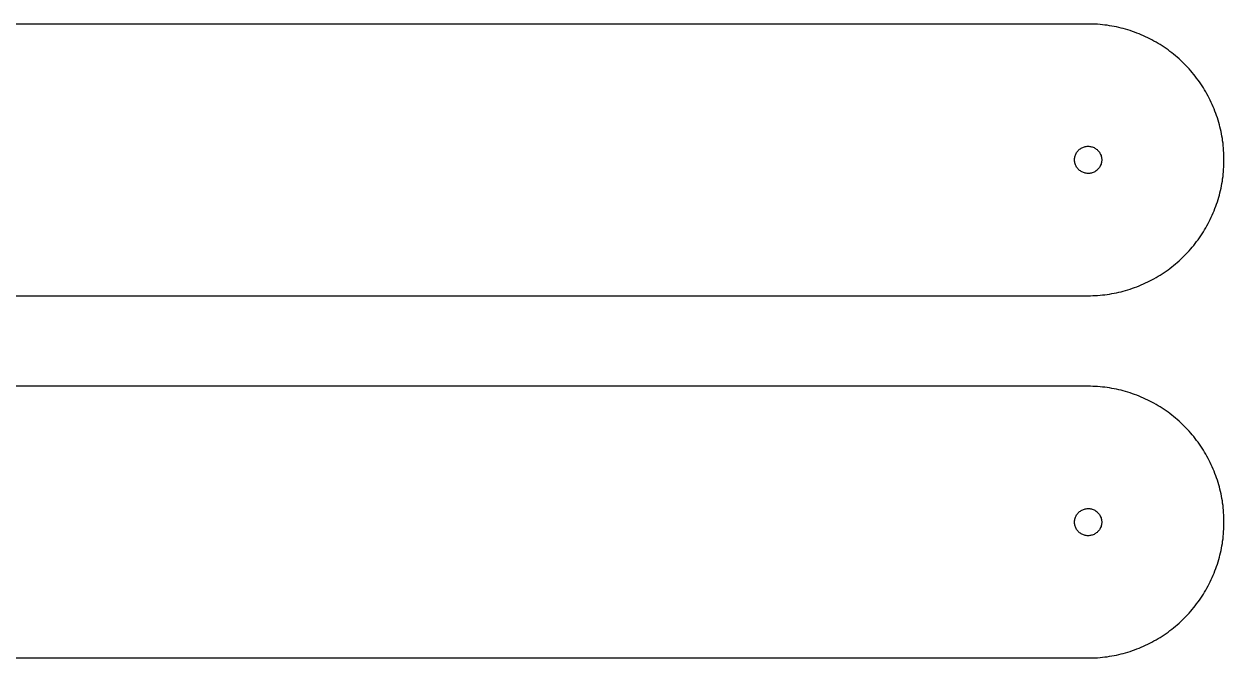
# Model space of a CAD drawing. Header units: metres. Extents: x 0 to 1060, y 0 to 220.
# Drawn here: x 927.5 to 1060, y 0 to 70 of the extents above; entities that cross this region are included whole.
import ezdxf

# ---------------------------------------------------------------- set-up
doc = ezdxf.new("R2010")
doc.units = ezdxf.units.M

msp = doc.modelspace()

# ---------------------------------------------------------------- linework, layer by layer
for p, q in [((1045, 70), (130, 70)), ((1045.26, 69.9977), (1045, 70)), ((1045.52, 69.9909), (1045.26, 69.9977)), ((1045.79, 69.9794), (1045.52, 69.9909)), ((1046.05, 69.9635), (1045.79, 69.9794)), ((1046.31, 69.9429), (1046.05, 69.9635)), ((1046.57, 69.9178), (1046.31, 69.9429)), ((1046.83, 69.8882), (1046.57, 69.9178)), ((1047.09, 69.854), (1046.83, 69.8882)), ((1047.35, 69.8153), (1047.09, 69.854)), ((1047.6, 69.7721), (1047.35, 69.8153)), ((1047.86, 69.7244), (1047.6, 69.7721)), ((1048.12, 69.6722), (1047.86, 69.7244)), ((1048.37, 69.6155), (1048.12, 69.6722)), ((1048.63, 69.5544), (1048.37, 69.6155)), ((1048.88, 69.4889), (1048.63, 69.5544)), ((1049.13, 69.4189), (1048.88, 69.4889)), ((1049.39, 69.3446), (1049.13, 69.4189)), ((1049.64, 69.2658), (1049.39, 69.3446)), ((1049.88, 69.1828), (1049.64, 69.2658)), ((1050.13, 69.0954), (1049.88, 69.1828)), ((1050.38, 69.0037), (1050.13, 69.0954)), ((1050.62, 68.9078), (1050.38, 69.0037)), ((1050.86, 68.8076), (1050.62, 68.9078)), ((1051.1, 68.7032), (1050.86, 68.8076)), ((1051.34, 68.5946), (1051.1, 68.7032)), ((1051.58, 68.4819), (1051.34, 68.5946)), ((1051.81, 68.3651), (1051.58, 68.4819)), ((1052.04, 68.2442), (1051.81, 68.3651)), ((1052.27, 68.1193), (1052.04, 68.2442)), ((1052.5, 67.9904), (1052.27, 68.1193)), ((1052.73, 67.8575), (1052.5, 67.9904)), ((1052.95, 67.7207), (1052.73, 67.8575)), ((1053.17, 67.58), (1052.95, 67.7207)), ((1053.39, 67.4356), (1053.17, 67.58)), ((1053.6, 67.2873), (1053.39, 67.4356)), ((1053.82, 67.1353), (1053.6, 67.2873)), ((1054.03, 66.9795), (1053.82, 67.1353)), ((1054.23, 66.8202), (1054.03, 66.9795)), ((1054.44, 66.6572), (1054.23, 66.8202)), ((1054.64, 66.4907), (1054.44, 66.6572)), ((1054.84, 66.3206), (1054.64, 66.4907)), ((1055.04, 66.1472), (1054.84, 66.3206)), ((1055.23, 65.9703), (1055.04, 66.1472)), ((1055.42, 65.7901), (1055.23, 65.9703)), ((1055.61, 65.6066), (1055.42, 65.7901)), ((1055.79, 65.4199), (1055.61, 65.6066)), ((1055.97, 65.23), (1055.79, 65.4199)), ((1056.15, 65.037), (1055.97, 65.23)), ((1056.32, 64.8409), (1056.15, 65.037)), ((1056.49, 64.6418), (1056.32, 64.8409)), ((1056.66, 64.4398), (1056.49, 64.6418)), ((1056.82, 64.2349), (1056.66, 64.4398)), ((1056.98, 64.0272), (1056.82, 64.2349)), ((1057.14, 63.8168), (1056.98, 64.0272)), ((1057.29, 63.6036), (1057.14, 63.8168)), ((1057.44, 63.3879), (1057.29, 63.6036)), ((1057.58, 63.1696), (1057.44, 63.3879)), ((1057.72, 62.9488), (1057.58, 63.1696)), ((1057.86, 62.7256), (1057.72, 62.9488)), ((1057.99, 62.5), (1057.86, 62.7256)), ((1058.12, 62.2721), (1057.99, 62.5)), ((1058.24, 62.0421), (1058.12, 62.2721)), ((1058.37, 61.8098), (1058.24, 62.0421)), ((1058.48, 61.5756), (1058.37, 61.8098)), ((1058.59, 61.3393), (1058.48, 61.5756)), ((1058.7, 61.101), (1058.59, 61.3393)), ((1058.81, 60.861), (1058.7, 61.101)), ((1058.91, 60.6191), (1058.81, 60.861)), ((1059, 60.3755), (1058.91, 60.6191)), ((1059.1, 60.1303), (1059, 60.3755)), ((1059.18, 59.8835), (1059.1, 60.1303)), ((1059.27, 59.6353), (1059.18, 59.8835)), ((1059.34, 59.3856), (1059.27, 59.6353)), ((1059.42, 59.1346), (1059.34, 59.3856)), ((1059.49, 58.8823), (1059.42, 59.1346)), ((1059.55, 58.6288), (1059.49, 58.8823)), ((1059.62, 58.3743), (1059.55, 58.6288)), ((1059.67, 58.1187), (1059.62, 58.3743)), ((1059.72, 57.8621), (1059.67, 58.1187)), ((1059.77, 57.6047), (1059.72, 57.8621)), ((1059.82, 57.3465), (1059.77, 57.6047)), ((1059.85, 57.0876), (1059.82, 57.3465)), ((1059.89, 56.828), (1059.85, 57.0876)), ((1043.64, 55.6252), (1043.68, 55.7139)), ((1043.68, 55.7139), (1043.73, 55.7995)), ((1043.73, 55.7995), (1043.79, 55.8817)), ((1043.79, 55.8817), (1043.85, 55.9599)), ((1043.85, 55.9599), (1043.91, 56.034)), ((1043.91, 56.034), (1043.98, 56.1036)), ((1043.98, 56.1036), (1044.06, 56.1683)), ((1044.06, 56.1683), (1044.14, 56.2279)), ((1044.14, 56.2279), (1044.22, 56.2822)), ((1044.22, 56.2822), (1044.31, 56.3308)), ((1044.31, 56.3308), (1044.4, 56.3737)), ((1044.4, 56.3737), (1044.49, 56.4105)), ((1044.49, 56.4105), (1044.58, 56.4411)), ((1044.58, 56.4411), (1044.68, 56.4655)), ((1044.68, 56.4655), (1044.78, 56.4834)), ((1044.78, 56.4834), (1044.88, 56.4949)), ((1044.88, 56.4949), (1044.98, 56.4998)), ((1044.98, 56.4998), (1045.07, 56.4982)), ((1045.07, 56.4982), (1045.17, 56.49)), ((1045.17, 56.49), (1045.27, 56.4753)), ((1045.27, 56.4753), (1045.37, 56.4541)), ((1045.37, 56.4541), (1045.46, 56.4266)), ((1045.46, 56.4266), (1045.56, 56.3928)), ((1045.56, 56.3928), (1045.65, 56.353)), ((1045.65, 56.353), (1045.74, 56.3072)), ((1045.74, 56.3072), (1045.82, 56.2557)), ((1045.82, 56.2557), (1045.9, 56.1988)), ((1045.9, 56.1988), (1045.98, 56.1366)), ((1045.98, 56.1366), (1046.05, 56.0694)), ((1046.05, 56.0694), (1046.12, 55.9975)), ((1046.12, 55.9975), (1046.18, 55.9213)), ((1046.18, 55.9213), (1046.24, 55.8411)), ((1046.24, 55.8411), (1046.29, 55.7571)), ((1046.29, 55.7571), (1046.34, 55.6699)), ((1046.34, 55.6699), (1046.38, 55.5797)), ((1059.92, 56.5679), (1059.89, 56.828)), ((1059.94, 56.3073), (1059.92, 56.5679)), ((1059.96, 56.0463), (1059.94, 56.3073)), ((1059.98, 55.785), (1059.96, 56.0463)), ((1059.99, 55.5235), (1059.98, 55.785)), ((1043.5, 55.0496), (1043.51, 55.1486)), ((1043.5, 54.9504), (1043.5, 55.0496)), ((1043.51, 54.8514), (1043.5, 54.9504)), ((1043.51, 55.1486), (1043.52, 55.2469)), ((1043.52, 54.7531), (1043.51, 54.8514)), ((1043.52, 55.2469), (1043.54, 55.3441)), ((1043.54, 54.6559), (1043.52, 54.7531)), ((1043.54, 55.3441), (1043.57, 55.4399)), ((1043.57, 54.5601), (1043.54, 54.6559)), ((1043.57, 55.4399), (1043.6, 55.5337)), ((1043.6, 54.4663), (1043.57, 54.5601)), ((1043.6, 55.5337), (1043.64, 55.6252)), ((1043.64, 54.3748), (1043.6, 54.4663)), ((1043.68, 54.2861), (1043.64, 54.3748)), ((1046.34, 54.3301), (1046.29, 54.2428)), ((1046.38, 54.4202), (1046.34, 54.3301)), ((1046.38, 55.5797), (1046.42, 55.487)), ((1046.42, 54.5129), (1046.38, 54.4202)), ((1046.42, 55.487), (1046.45, 55.3922)), ((1046.45, 54.6078), (1046.42, 54.5129)), ((1046.45, 55.3922), (1046.47, 55.2957)), ((1046.47, 54.7043), (1046.45, 54.6078)), ((1046.47, 55.2957), (1046.49, 55.1978)), ((1046.49, 54.8022), (1046.47, 54.7043)), ((1046.49, 55.1978), (1046.5, 55.0991)), ((1046.5, 54.9009), (1046.49, 54.8022)), ((1046.5, 55.0991), (1046.5, 55)), ((1046.5, 55), (1046.5, 54.9009)), ((1059.98, 54.215), (1059.99, 54.4765)), ((1060, 55.2618), (1059.99, 55.5235)), ((1059.99, 54.4765), (1060, 54.7382)), ((1060, 55), (1060, 55.2618)), ((1060, 54.7382), (1060, 55)), ((1043.73, 54.2004), (1043.68, 54.2861)), ((1043.79, 54.1183), (1043.73, 54.2004)), ((1043.85, 54.04), (1043.79, 54.1183)), ((1043.91, 53.966), (1043.85, 54.04)), ((1043.98, 53.8964), (1043.91, 53.966)), ((1044.06, 53.8317), (1043.98, 53.8964)), ((1044.14, 53.7721), (1044.06, 53.8317)), ((1044.22, 53.7178), (1044.14, 53.7721)), ((1044.31, 53.6692), (1044.22, 53.7178)), ((1044.4, 53.6263), (1044.31, 53.6692)), ((1044.49, 53.5895), (1044.4, 53.6263)), ((1044.58, 53.5589), (1044.49, 53.5895)), ((1044.68, 53.5345), (1044.58, 53.5589)), ((1044.78, 53.5166), (1044.68, 53.5345)), ((1044.88, 53.5051), (1044.78, 53.5166)), ((1044.98, 53.5002), (1044.88, 53.5051)), ((1045.07, 53.5018), (1044.98, 53.5002)), ((1045.17, 53.51), (1045.07, 53.5018)), ((1045.27, 53.5247), (1045.17, 53.51)), ((1045.37, 53.5459), (1045.27, 53.5247)), ((1045.46, 53.5734), (1045.37, 53.5459)), ((1045.56, 53.6072), (1045.46, 53.5734)), ((1045.65, 53.647), (1045.56, 53.6072)), ((1045.74, 53.6928), (1045.65, 53.647)), ((1045.82, 53.7442), (1045.74, 53.6928)), ((1045.9, 53.8012), (1045.82, 53.7442)), ((1045.98, 53.8634), (1045.9, 53.8012)), ((1046.05, 53.9306), (1045.98, 53.8634)), ((1046.12, 54.0025), (1046.05, 53.9306)), ((1046.18, 54.0787), (1046.12, 54.0025)), ((1046.24, 54.1589), (1046.18, 54.0787)), ((1046.29, 54.2428), (1046.24, 54.1589)), ((1059.85, 52.9124), (1059.89, 53.172)), ((1059.89, 53.172), (1059.92, 53.4321)), ((1059.92, 53.4321), (1059.94, 53.6927)), ((1059.94, 53.6927), (1059.96, 53.9536)), ((1059.96, 53.9536), (1059.98, 54.215)), ((1059.62, 51.6257), (1059.67, 51.8813)), ((1059.67, 51.8813), (1059.72, 52.1379)), ((1059.72, 52.1379), (1059.77, 52.3953)), ((1059.77, 52.3953), (1059.82, 52.6535)), ((1059.82, 52.6535), (1059.85, 52.9124)), ((1059.18, 50.1165), (1059.27, 50.3647)), ((1059.27, 50.3647), (1059.34, 50.6144)), ((1059.34, 50.6144), (1059.42, 50.8654)), ((1059.42, 50.8654), (1059.49, 51.1177)), ((1059.49, 51.1177), (1059.55, 51.3712)), ((1059.55, 51.3712), (1059.62, 51.6257)), ((1058.7, 48.8989), (1058.81, 49.139)), ((1058.81, 49.139), (1058.91, 49.3809)), ((1058.91, 49.3809), (1059, 49.6245)), ((1059, 49.6245), (1059.1, 49.8697)), ((1059.1, 49.8697), (1059.18, 50.1165)), ((1057.99, 47.5), (1058.12, 47.7278)), ((1058.12, 47.7278), (1058.24, 47.9579)), ((1058.24, 47.9579), (1058.37, 48.1901)), ((1058.37, 48.1901), (1058.48, 48.4244)), ((1058.48, 48.4244), (1058.59, 48.6607)), ((1058.59, 48.6607), (1058.7, 48.8989)), ((1057.14, 46.1832), (1057.29, 46.3963)), ((1057.29, 46.3963), (1057.44, 46.6121)), ((1057.44, 46.6121), (1057.58, 46.8304)), ((1057.58, 46.8304), (1057.72, 47.0512)), ((1057.72, 47.0512), (1057.86, 47.2744)), ((1057.86, 47.2744), (1057.99, 47.5)), ((1056.15, 44.963), (1056.32, 45.1591)), ((1056.32, 45.1591), (1056.49, 45.3582)), ((1056.49, 45.3582), (1056.66, 45.5602)), ((1056.66, 45.5602), (1056.82, 45.7651)), ((1056.82, 45.7651), (1056.98, 45.9728)), ((1056.98, 45.9728), (1057.14, 46.1832)), ((1054.84, 43.6794), (1055.04, 43.8528)), ((1055.04, 43.8528), (1055.23, 44.0297)), ((1055.23, 44.0297), (1055.42, 44.2099)), ((1055.42, 44.2099), (1055.61, 44.3934)), ((1055.61, 44.3934), (1055.79, 44.5801)), ((1055.79, 44.5801), (1055.97, 44.77)), ((1055.97, 44.77), (1056.15, 44.963)), ((1052.95, 42.2793), (1053.17, 42.4199)), ((1053.17, 42.4199), (1053.39, 42.5644)), ((1053.39, 42.5644), (1053.6, 42.7127)), ((1053.6, 42.7127), (1053.82, 42.8647)), ((1053.82, 42.8647), (1054.03, 43.0205)), ((1054.03, 43.0205), (1054.23, 43.1798)), ((1054.23, 43.1798), (1054.44, 43.3428)), ((1054.44, 43.3428), (1054.64, 43.5093)), ((1054.64, 43.5093), (1054.84, 43.6794)), ((1050.38, 40.9963), (1050.62, 41.0922)), ((1050.62, 41.0922), (1050.86, 41.1924)), ((1050.86, 41.1924), (1051.1, 41.2968)), ((1051.1, 41.2968), (1051.34, 41.4054)), ((1051.34, 41.4054), (1051.58, 41.5181)), ((1051.58, 41.5181), (1051.81, 41.6349)), ((1051.81, 41.6349), (1052.04, 41.7558)), ((1052.04, 41.7558), (1052.27, 41.8807)), ((1052.27, 41.8807), (1052.5, 42.0096)), ((1052.5, 42.0096), (1052.73, 42.1425)), ((1052.73, 42.1425), (1052.95, 42.2793)), ((15, 40), (1045, 40)), ((1045, 40), (1045.26, 40.0023)), ((1045.26, 40.0023), (1045.52, 40.0091)), ((1045.52, 40.0091), (1045.79, 40.0206)), ((1045.79, 40.0206), (1046.05, 40.0365)), ((1046.05, 40.0365), (1046.31, 40.0571)), ((1046.31, 40.0571), (1046.57, 40.0822)), ((1046.57, 40.0822), (1046.83, 40.1118)), ((1046.83, 40.1118), (1047.09, 40.146)), ((1047.09, 40.146), (1047.35, 40.1847)), ((1047.35, 40.1847), (1047.6, 40.2279)), ((1047.6, 40.2279), (1047.86, 40.2756)), ((1047.86, 40.2756), (1048.12, 40.3278)), ((1048.12, 40.3278), (1048.37, 40.3844)), ((1048.37, 40.3844), (1048.63, 40.4456)), ((1048.63, 40.4456), (1048.88, 40.5111)), ((1048.88, 40.5111), (1049.13, 40.5811)), ((1049.13, 40.5811), (1049.39, 40.6554)), ((1049.39, 40.6554), (1049.64, 40.7341)), ((1049.64, 40.7341), (1049.88, 40.8172)), ((1049.88, 40.8172), (1050.13, 40.9046)), ((1050.13, 40.9046), (1050.38, 40.9963)), ((1045, 30), (15, 30)), ((1045.26, 29.9977), (1045, 30)), ((1045.52, 29.9909), (1045.26, 29.9977)), ((1045.79, 29.9794), (1045.52, 29.9909)), ((1046.05, 29.9635), (1045.79, 29.9794)), ((1046.31, 29.9429), (1046.05, 29.9635)), ((1046.57, 29.9178), (1046.31, 29.9429)), ((1046.83, 29.8882), (1046.57, 29.9178)), ((1047.09, 29.854), (1046.83, 29.8882)), ((1047.35, 29.8153), (1047.09, 29.854)), ((1047.6, 29.7721), (1047.35, 29.8153)), ((1047.86, 29.7244), (1047.6, 29.7721)), ((1048.12, 29.6722), (1047.86, 29.7244)), ((1048.37, 29.6155), (1048.12, 29.6722)), ((1048.63, 29.5544), (1048.37, 29.6155)), ((1048.88, 29.4889), (1048.63, 29.5544)), ((1049.13, 29.4189), (1048.88, 29.4889)), ((1049.39, 29.3446), (1049.13, 29.4189)), ((1049.64, 29.2658), (1049.39, 29.3446)), ((1049.88, 29.1828), (1049.64, 29.2658)), ((1050.13, 29.0954), (1049.88, 29.1828)), ((1050.38, 29.0037), (1050.13, 29.0954)), ((1050.62, 28.9077), (1050.38, 29.0037)), ((1050.86, 28.8076), (1050.62, 28.9077)), ((1051.1, 28.7032), (1050.86, 28.8076)), ((1051.34, 28.5946), (1051.1, 28.7032)), ((1051.58, 28.4819), (1051.34, 28.5946)), ((1051.81, 28.3651), (1051.58, 28.4819)), ((1052.04, 28.2442), (1051.81, 28.3651)), ((1052.27, 28.1193), (1052.04, 28.2442)), ((1052.5, 27.9904), (1052.27, 28.1193)), ((1052.73, 27.8575), (1052.5, 27.9904)), ((1052.95, 27.7207), (1052.73, 27.8575)), ((1053.17, 27.58), (1052.95, 27.7207)), ((1053.39, 27.4356), (1053.17, 27.58)), ((1053.6, 27.2873), (1053.39, 27.4356)), ((1053.82, 27.1353), (1053.6, 27.2873)), ((1054.03, 26.9795), (1053.82, 27.1353)), ((1054.23, 26.8202), (1054.03, 26.9795)), ((1054.44, 26.6572), (1054.23, 26.8202)), ((1054.64, 26.4907), (1054.44, 26.6572)), ((1054.84, 26.3206), (1054.64, 26.4907)), ((1055.04, 26.1472), (1054.84, 26.3206)), ((1055.23, 25.9703), (1055.04, 26.1472)), ((1055.42, 25.7901), (1055.23, 25.9703)), ((1055.61, 25.6066), (1055.42, 25.7901)), ((1055.79, 25.4199), (1055.61, 25.6066)), ((1055.97, 25.23), (1055.79, 25.4199)), ((1056.15, 25.037), (1055.97, 25.23)), ((1056.32, 24.8409), (1056.15, 25.037)), ((1056.49, 24.6418), (1056.32, 24.8409)), ((1056.66, 24.4398), (1056.49, 24.6418)), ((1056.82, 24.2349), (1056.66, 24.4398)), ((1056.98, 24.0272), (1056.82, 24.2349)), ((1057.14, 23.8168), (1056.98, 24.0272)), ((1057.29, 23.6036), (1057.14, 23.8168)), ((1057.44, 23.3879), (1057.29, 23.6036)), ((1057.58, 23.1696), (1057.44, 23.3879)), ((1057.72, 22.9488), (1057.58, 23.1696)), ((1057.86, 22.7256), (1057.72, 22.9488)), ((1057.99, 22.5), (1057.86, 22.7256)), ((1058.12, 22.2721), (1057.99, 22.5)), ((1058.24, 22.0421), (1058.12, 22.2721)), ((1058.37, 21.8098), (1058.24, 22.0421)), ((1058.48, 21.5756), (1058.37, 21.8098)), ((1058.59, 21.3393), (1058.48, 21.5756)), ((1058.7, 21.101), (1058.59, 21.3393)), ((1058.81, 20.861), (1058.7, 21.101)), ((1058.91, 20.6191), (1058.81, 20.861)), ((1059, 20.3755), (1058.91, 20.6191)), ((1059.1, 20.1303), (1059, 20.3755)), ((1059.18, 19.8835), (1059.1, 20.1303)), ((1059.27, 19.6353), (1059.18, 19.8835)), ((1059.34, 19.3856), (1059.27, 19.6353)), ((1059.42, 19.1346), (1059.34, 19.3856)), ((1059.49, 18.8823), (1059.42, 19.1346)), ((1059.55, 18.6288), (1059.49, 18.8823)), ((1059.62, 18.3743), (1059.55, 18.6288)), ((1059.67, 18.1187), (1059.62, 18.3743)), ((1059.72, 17.8621), (1059.67, 18.1187)), ((1059.77, 17.6047), (1059.72, 17.8621)), ((1059.82, 17.3465), (1059.77, 17.6047)), ((1059.85, 17.0876), (1059.82, 17.3465)), ((1043.79, 15.8817), (1043.85, 15.9599)), ((1043.85, 15.9599), (1043.91, 16.034)), ((1043.91, 16.034), (1043.98, 16.1036)), ((1043.98, 16.1036), (1044.06, 16.1683)), ((1044.06, 16.1683), (1044.14, 16.2279)), ((1044.14, 16.2279), (1044.22, 16.2822)), ((1044.22, 16.2822), (1044.31, 16.3308)), ((1044.31, 16.3308), (1044.4, 16.3737)), ((1044.4, 16.3737), (1044.49, 16.4105)), ((1044.49, 16.4105), (1044.58, 16.4411)), ((1044.58, 16.4411), (1044.68, 16.4655)), ((1044.68, 16.4655), (1044.78, 16.4834)), ((1044.78, 16.4834), (1044.88, 16.4949)), ((1044.88, 16.4949), (1044.98, 16.4998)), ((1044.98, 16.4998), (1045.07, 16.4982)), ((1045.07, 16.4982), (1045.17, 16.49)), ((1045.17, 16.49), (1045.27, 16.4753)), ((1045.27, 16.4753), (1045.37, 16.4541)), ((1045.37, 16.4541), (1045.46, 16.4266)), ((1045.46, 16.4266), (1045.56, 16.3928)), ((1045.56, 16.3928), (1045.65, 16.353)), ((1045.65, 16.353), (1045.74, 16.3072)), ((1045.74, 16.3072), (1045.82, 16.2557)), ((1045.82, 16.2557), (1045.9, 16.1988)), ((1045.9, 16.1988), (1045.98, 16.1366)), ((1045.98, 16.1366), (1046.05, 16.0694)), ((1046.05, 16.0694), (1046.12, 15.9975)), ((1046.12, 15.9975), (1046.18, 15.9213)), ((1046.18, 15.9213), (1046.24, 15.8411)), ((1059.89, 16.828), (1059.85, 17.0876)), ((1059.92, 16.5679), (1059.89, 16.828)), ((1059.94, 16.3073), (1059.92, 16.5679)), ((1059.96, 16.0463), (1059.94, 16.3073)), ((1059.98, 15.785), (1059.96, 16.0463)), ((1043.5, 15.0496), (1043.51, 15.1486)), ((1043.5, 14.9504), (1043.5, 15.0496)), ((1043.51, 14.8514), (1043.5, 14.9504)), ((1043.51, 15.1486), (1043.52, 15.2469)), ((1043.52, 14.7531), (1043.51, 14.8514)), ((1043.52, 15.2469), (1043.54, 15.3441)), ((1043.54, 14.6559), (1043.52, 14.7531)), ((1043.54, 15.3441), (1043.57, 15.4399)), ((1043.57, 14.5601), (1043.54, 14.6559)), ((1043.57, 15.4399), (1043.6, 15.5337)), ((1043.6, 15.5337), (1043.64, 15.6252)), ((1043.64, 15.6252), (1043.68, 15.7139)), ((1043.68, 15.7139), (1043.73, 15.7995)), ((1043.73, 15.7995), (1043.79, 15.8817)), ((1046.24, 15.8411), (1046.29, 15.7571)), ((1046.29, 15.7571), (1046.34, 15.6699)), ((1046.34, 15.6699), (1046.38, 15.5797)), ((1046.38, 15.5797), (1046.42, 15.487)), ((1046.42, 15.487), (1046.45, 15.3922)), ((1046.45, 14.6078), (1046.42, 14.5129)), ((1046.45, 15.3922), (1046.47, 15.2957)), ((1046.47, 14.7043), (1046.45, 14.6078)), ((1046.47, 15.2957), (1046.49, 15.1978)), ((1046.49, 14.8022), (1046.47, 14.7043)), ((1046.49, 15.1978), (1046.5, 15.0991)), ((1046.5, 14.9009), (1046.49, 14.8022)), ((1046.5, 15.0991), (1046.5, 15)), ((1046.5, 15), (1046.5, 14.9009)), ((1059.99, 15.5235), (1059.98, 15.785)), ((1060, 15.2618), (1059.99, 15.5235)), ((1059.99, 14.4765), (1060, 14.7382)), ((1060, 15), (1060, 15.2618)), ((1060, 14.7382), (1060, 15)), ((1043.6, 14.4663), (1043.57, 14.5601)), ((1043.64, 14.3748), (1043.6, 14.4663)), ((1043.68, 14.2861), (1043.64, 14.3748)), ((1043.73, 14.2004), (1043.68, 14.2861)), ((1043.79, 14.1183), (1043.73, 14.2004)), ((1043.85, 14.04), (1043.79, 14.1183)), ((1043.91, 13.966), (1043.85, 14.04)), ((1043.98, 13.8964), (1043.91, 13.966)), ((1044.06, 13.8317), (1043.98, 13.8964)), ((1044.14, 13.772), (1044.06, 13.8317)), ((1044.22, 13.7178), (1044.14, 13.772)), ((1044.31, 13.6692), (1044.22, 13.7178)), ((1044.4, 13.6263), (1044.31, 13.6692)), ((1044.49, 13.5895), (1044.4, 13.6263)), ((1044.58, 13.5589), (1044.49, 13.5895)), ((1044.68, 13.5345), (1044.58, 13.5589)), ((1044.78, 13.5166), (1044.68, 13.5345)), ((1044.88, 13.5051), (1044.78, 13.5166)), ((1044.98, 13.5002), (1044.88, 13.5051)), ((1045.07, 13.5018), (1044.98, 13.5002)), ((1045.17, 13.51), (1045.07, 13.5018)), ((1045.27, 13.5247), (1045.17, 13.51)), ((1045.37, 13.5459), (1045.27, 13.5247)), ((1045.46, 13.5734), (1045.37, 13.5459)), ((1045.56, 13.6072), (1045.46, 13.5734)), ((1045.65, 13.647), (1045.56, 13.6072)), ((1045.74, 13.6928), (1045.65, 13.647)), ((1045.82, 13.7442), (1045.74, 13.6928)), ((1045.9, 13.8012), (1045.82, 13.7442)), ((1045.98, 13.8634), (1045.9, 13.8012)), ((1046.05, 13.9306), (1045.98, 13.8634)), ((1046.12, 14.0025), (1046.05, 13.9306)), ((1046.18, 14.0787), (1046.12, 14.0025)), ((1046.24, 14.1589), (1046.18, 14.0787)), ((1046.29, 14.2428), (1046.24, 14.1589)), ((1046.34, 14.3301), (1046.29, 14.2428)), ((1046.38, 14.4202), (1046.34, 14.3301)), ((1046.42, 14.5129), (1046.38, 14.4202)), ((1059.89, 13.172), (1059.92, 13.4321)), ((1059.92, 13.4321), (1059.94, 13.6927)), ((1059.94, 13.6927), (1059.96, 13.9536)), ((1059.96, 13.9536), (1059.98, 14.215)), ((1059.98, 14.215), (1059.99, 14.4765)), ((1059.67, 11.8813), (1059.72, 12.1379)), ((1059.72, 12.1379), (1059.77, 12.3953)), ((1059.77, 12.3953), (1059.82, 12.6535)), ((1059.82, 12.6535), (1059.85, 12.9124)), ((1059.85, 12.9124), (1059.89, 13.172)), ((1059.27, 10.3647), (1059.34, 10.6144)), ((1059.34, 10.6144), (1059.42, 10.8654)), ((1059.42, 10.8654), (1059.49, 11.1177)), ((1059.49, 11.1177), (1059.55, 11.3712)), ((1059.55, 11.3712), (1059.62, 11.6257)), ((1059.62, 11.6257), (1059.67, 11.8813)), ((1058.81, 9.13902), (1058.91, 9.38089)), ((1058.91, 9.38089), (1059, 9.62447)), ((1059, 9.62447), (1059.1, 9.86969)), ((1059.1, 9.86969), (1059.18, 10.1165)), ((1059.18, 10.1165), (1059.27, 10.3647)), ((1058.12, 7.72784), (1058.24, 7.95792)), ((1058.24, 7.95792), (1058.37, 8.19014)), ((1058.37, 8.19014), (1058.48, 8.42442)), ((1058.48, 8.42442), (1058.59, 8.66072)), ((1058.59, 8.66072), (1058.7, 8.89894)), ((1058.7, 8.89894), (1058.81, 9.13902)), ((1057.44, 6.61211), (1057.58, 6.83041)), ((1057.58, 6.83041), (1057.72, 7.05121)), ((1057.72, 7.05121), (1057.86, 7.27441)), ((1057.86, 7.27441), (1057.99, 7.49998)), ((1057.99, 7.49998), (1058.12, 7.72784)), ((1056.32, 5.1591), (1056.49, 5.35818)), ((1056.49, 5.35818), (1056.66, 5.56018)), ((1056.66, 5.56018), (1056.82, 5.76508)), ((1056.82, 5.76508), (1056.98, 5.97276)), ((1056.98, 5.97276), (1057.14, 6.18321)), ((1057.14, 6.18321), (1057.29, 6.39635)), ((1057.29, 6.39635), (1057.44, 6.61211)), ((1055.04, 3.85281), (1055.23, 4.02969)), ((1055.23, 4.02969), (1055.42, 4.2099)), ((1055.42, 4.2099), (1055.61, 4.39339)), ((1055.61, 4.39339), (1055.79, 4.58012)), ((1055.79, 4.58012), (1055.97, 4.77002)), ((1055.97, 4.77002), (1056.15, 4.96303)), ((1056.15, 4.96303), (1056.32, 5.1591)), ((1053.39, 2.56442), (1053.6, 2.71271)), ((1053.6, 2.71271), (1053.82, 2.86473)), ((1053.82, 2.86473), (1054.03, 3.02046)), ((1054.03, 3.02046), (1054.23, 3.17982)), ((1054.23, 3.17982), (1054.44, 3.3428)), ((1054.44, 3.3428), (1054.64, 3.50932)), ((1054.64, 3.50932), (1054.84, 3.67935)), ((1054.84, 3.67935), (1055.04, 3.85281)), ((1051.1, 1.29681), (1051.34, 1.40538)), ((1051.34, 1.40538), (1051.58, 1.51808)), ((1051.58, 1.51808), (1051.81, 1.63489)), ((1051.81, 1.63489), (1052.04, 1.75578)), ((1052.04, 1.75578), (1052.27, 1.88069)), ((1052.27, 1.88069), (1052.5, 2.00961)), ((1052.5, 2.00961), (1052.73, 2.14249)), ((1052.73, 2.14249), (1052.95, 2.27927)), ((1052.95, 2.27927), (1053.17, 2.41994)), ((1053.17, 2.41994), (1053.39, 2.56442)), ((15, 0), (1045, 0)), ((1045, 0), (1045.26, 0.002274)), ((1045.26, 0.002274), (1045.52, 0.009125)), ((1045.52, 0.009125), (1045.79, 0.020554)), ((1045.79, 0.020554), (1046.05, 0.036529)), ((1046.05, 0.036529), (1046.31, 0.057068)), ((1046.31, 0.057068), (1046.57, 0.082169)), ((1046.57, 0.082169), (1046.83, 0.111801)), ((1046.83, 0.111801), (1047.09, 0.145966)), ((1047.09, 0.145966), (1047.35, 0.184662)), ((1047.35, 0.184662), (1047.6, 0.227875)), ((1047.6, 0.227875), (1047.86, 0.275589)), ((1047.86, 0.275589), (1048.12, 0.327774)), ((1048.12, 0.327774), (1048.37, 0.384445)), ((1048.37, 0.384445), (1048.63, 0.445557)), ((1048.63, 0.445557), (1048.88, 0.511108)), ((1048.88, 0.511108), (1049.13, 0.58107)), ((1049.13, 0.58107), (1049.39, 0.655426)), ((1049.39, 0.655426), (1049.64, 0.734146)), ((1049.64, 0.734146), (1049.88, 0.817215)), ((1049.88, 0.817215), (1050.13, 0.904602)), ((1050.13, 0.904602), (1050.38, 0.996292)), ((1050.38, 0.996292), (1050.62, 1.09224)), ((1050.62, 1.09224), (1050.86, 1.19241)), ((1050.86, 1.19241), (1051.1, 1.29681))]:
    msp.add_line(p, q)

doc.saveas('drawing.dxf')
